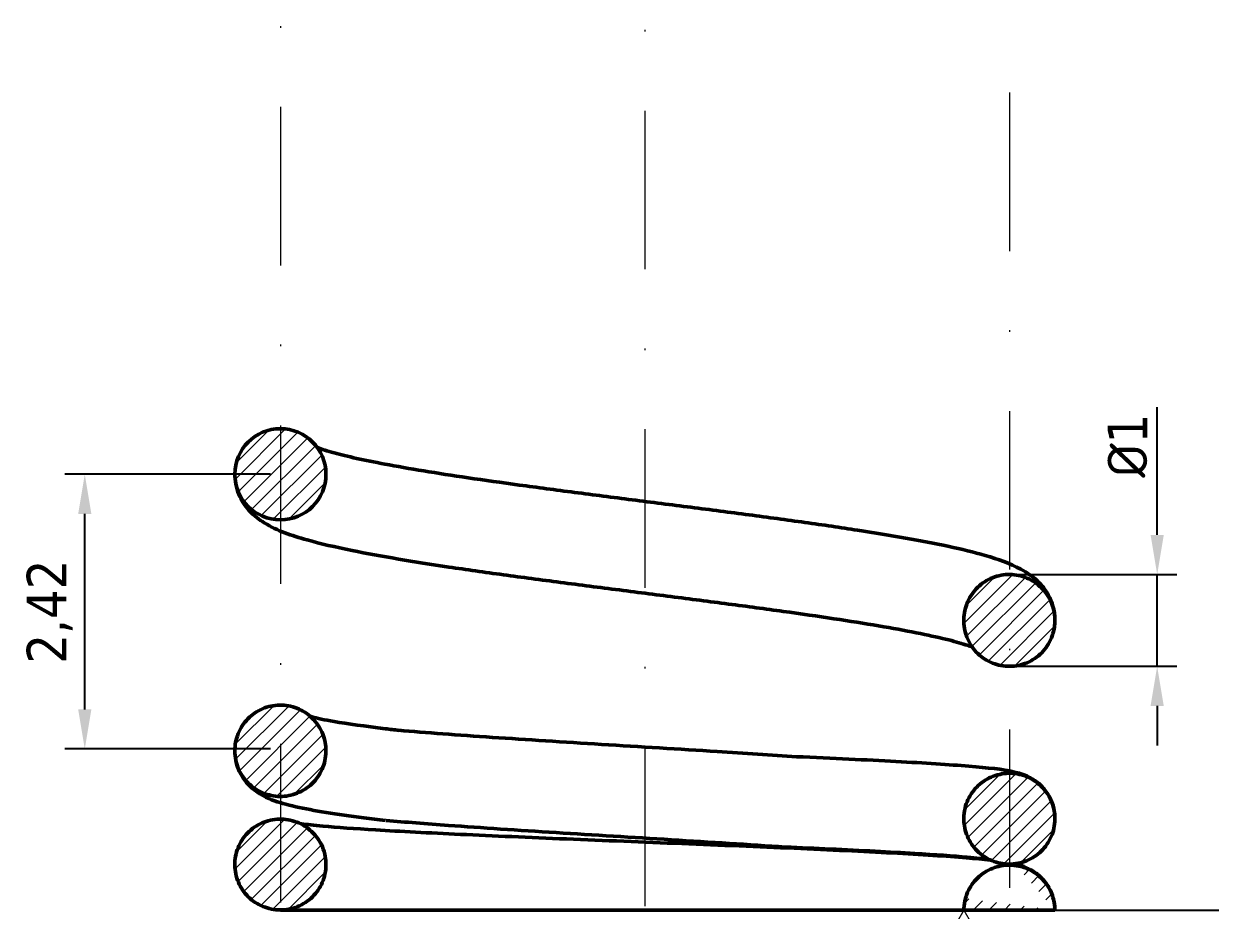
# Model space of a CAD drawing. Header units: millimetres. Extents: x 951 to 1161, y 216 to 513.
# Drawn here: x 993 to 1067.8, y 315 to 371 of the extents above; entities that cross this region are included whole.
import ezdxf

# ---------------------------------------------------------------- set-up
doc = ezdxf.new("R2010")
doc.units = ezdxf.units.MM
doc.header["$LTSCALE"] = 5
doc.linetypes.add('DASHDOT', pattern=[1, 0.5, -0.25, 0, -0.25])
doc.layers.get('Defpoints').update_dxf_attribs({"color": 252})
for name, color, linetype, lineweight in [('kontury', 7, 'Continuous', 50), ('kreskowanie', 5, 'Continuous', 13), ('opis', 3, 'Continuous', 20), ('osie', 1, 'DASHDOT', 18), ('Visible (ISO)', 7, 'Continuous', 50), ('wymiary', 3, 'Continuous', 18)]:
    doc.layers.add(name, color=color, linetype=linetype, lineweight=lineweight)
doc.styles.get("Standard").update_dxf_attribs({"font": 'tahoma.ttf'})
doc.dimstyles.new('ISO-25', dxfattribs={"dimtxt": 2.5, "dimasz": 2.5, "dimexe": 1.25, "dimexo": 0.625, "dimtad": 1, "dimdec": 4, "dimlfac": 0.2, "dimzin": 12, "dimtxsty": 'Standard', "dimcen": 2.5, "dimadec": 3, "dimazin": 3, "dimtp": 0.2, "dimtm": 0.2, "dimtfac": 1, "dimtdec": 4, "dimtmove": 0, "dimatfit": 0, "dimfxl": 1.25, "dimarcsym": 0})
pattern_1 = [(45, (202.87074, 193.73684), (-0.4917167, 0.4917167), [])]

# ---------------------------------------------------------------- blocks, each defined once
blk = doc.blocks.new('*D16')
at = {"layer": 'Defpoints', "color": 0, "transparency": 16777216}
for p in [(1055.162, 417.56), (1136.165, 417.56), (1055.162, 315.029)]:
    blk.add_point(p, dxfattribs=at)
at = {"layer": 'wymiary', "color": 0, "lineweight": -2, "transparency": 16777216}
for p, q in [((1055.787, 417.56), (1137.415, 417.56)), ((1136.165, 317.529), (1136.165, 415.06)), ((1055.787, 315.029), (1137.415, 315.029))]:
    blk.add_line(p, q, dxfattribs=at)
at = {"layer": 'wymiary', "color": 0, "transparency": 16777216}
for points in [[(1135.749, 415.06), (1136.582, 415.06), (1136.165, 417.56)], [(1135.749, 317.529), (1136.582, 317.529), (1136.165, 315.029)]]:
    blk.add_solid(points, dxfattribs=at)
at = {"layer": 'wymiary', "color": 0, "transparency": 16777216, "insert": (1133.951, 366.294), "char_height": 2.5, "attachment_point": 5, "rotation": 90}
blk.add_mtext('{\\fTahoma|b0|i0|c238|p34;L\\H0.7x;\\S^ 0;\\H1.42857x; 38,92}', dxfattribs=at)
blk = doc.blocks.new('*D18')
at = {"layer": 'Defpoints', "color": 0, "transparency": 16777216}
for p in [(996.826, 342.534), (1009.168, 342.534), (1009.168, 325.196)]:
    blk.add_point(p, dxfattribs=at)
at = {"layer": 'wymiary', "color": 0, "lineweight": -2, "transparency": 16777216}
for p, q in [((1008.543, 342.534), (995.576, 342.534)), ((996.826, 327.696), (996.826, 340.034)), ((1008.543, 325.196), (995.576, 325.196))]:
    blk.add_line(p, q, dxfattribs=at)
at = {"layer": 'wymiary', "color": 0, "transparency": 16777216}
for points in [[(996.409, 340.034), (997.242, 340.034), (996.826, 342.534)], [(996.409, 327.696), (997.242, 327.696), (996.826, 325.196)]]:
    blk.add_solid(points, dxfattribs=at)
at = {"layer": 'wymiary', "color": 0, "transparency": 16777216, "insert": (994.614, 333.865), "char_height": 2.5, "attachment_point": 5, "rotation": 90}
blk.add_mtext('{\\fTahoma|b0|i0|c238|p34;2,42}', dxfattribs=at)
blk = doc.blocks.new('*D21')
at = {"layer": 'Defpoints', "color": 0, "transparency": 16777216}
for p in [(1055.162, 336.207), (1055.162, 330.411), (1064.488, 330.411)]:
    blk.add_point(p, dxfattribs=at)
at = {"layer": 'wymiary', "color": 0, "lineweight": -2, "transparency": 16777216}
for p, q in [((1064.488, 338.707), (1064.488, 346.761)), ((1055.787, 336.207), (1065.738, 336.207)), ((1064.488, 330.411), (1064.488, 336.207)), ((1055.787, 330.411), (1065.738, 330.411)), ((1064.488, 327.911), (1064.488, 325.411))]:
    blk.add_line(p, q, dxfattribs=at)
at = {"layer": 'wymiary', "color": 0, "transparency": 16777216}
for points in [[(1064.071, 338.707), (1064.905, 338.707), (1064.488, 336.207)], [(1064.071, 327.911), (1064.905, 327.911), (1064.488, 330.411)]]:
    blk.add_solid(points, dxfattribs=at)
at = {"layer": 'wymiary', "color": 0, "transparency": 16777216, "insert": (1062.609, 344.337), "char_height": 2.5, "attachment_point": 5, "rotation": 90}
blk.add_mtext('{\\fISOCPEUR|b0|i0|c238|p34;%%C\\fTahoma|b0|i0|c238|p34;1}', dxfattribs=at)
blk = doc.blocks.new('*D22')
at = {"layer": 'Defpoints', "color": 0, "transparency": 16777216}
for p in [(1089.984, 360.613), (1124.005, 360.613), (1055.162, 315.029)]:
    blk.add_point(p, dxfattribs=at)
at = {"layer": 'wymiary', "color": 0, "lineweight": -2, "transparency": 16777216}
for p, q in [((1090.609, 360.613), (1125.255, 360.613)), ((1124.005, 317.529), (1124.005, 358.113)), ((1055.787, 315.029), (1125.255, 315.029))]:
    blk.add_line(p, q, dxfattribs=at)
at = {"layer": 'wymiary', "color": 0, "transparency": 16777216}
for points in [[(1123.589, 358.113), (1124.422, 358.113), (1124.005, 360.613)], [(1123.589, 317.529), (1124.422, 317.529), (1124.005, 315.029)]]:
    blk.add_solid(points, dxfattribs=at)
at = {"layer": 'wymiary', "color": 0, "transparency": 16777216, "insert": (1121.794, 337.821), "char_height": 2.5, "attachment_point": 5, "rotation": 90}
blk.add_mtext('{\\fTahoma|b0|i0|c238|p34;L\\H0.7x;\\S^ p;\\H1.42857x; 13,92}', dxfattribs=at)
blk = doc.blocks.new('*D23')
at = {"layer": 'Defpoints', "color": 0, "transparency": 16777216}
for p in [(1095.711, 343.28), (1107.67, 343.28), (1055.162, 315.029)]:
    blk.add_point(p, dxfattribs=at)
at = {"layer": 'wymiary', "color": 0, "lineweight": -2, "transparency": 16777216}
for p, q in [((1096.336, 343.28), (1108.92, 343.28)), ((1107.67, 317.529), (1107.67, 340.78)), ((1055.787, 315.029), (1108.92, 315.029))]:
    blk.add_line(p, q, dxfattribs=at)
at = {"layer": 'wymiary', "color": 0, "transparency": 16777216}
for points in [[(1107.254, 340.78), (1108.087, 340.78), (1107.67, 343.28)], [(1107.254, 317.529), (1108.087, 317.529), (1107.67, 315.029)]]:
    blk.add_solid(points, dxfattribs=at)
at = {"layer": 'wymiary', "color": 0, "transparency": 16777216, "insert": (1105.456, 329.155), "char_height": 2.5, "attachment_point": 5, "rotation": 90}
blk.add_mtext('{\\fTahoma|b0|i0|c238|p34;L\\H0.7x;\\S^ k;\\H1.42857x; \\H1x;8,92}', dxfattribs=at)

msp = doc.modelspace()

# ---------------------------------------------------------------- hatches: boundary and pattern name
at = {"layer": 'kreskowanie'}
h = msp.add_hatch(dxfattribs=at)
h.set_pattern_fill('ANSI31', color=256, scale=0.219021)
h.set_pattern_definition(pattern_1)
h.paths.add_polyline_path([(1006.29286, 325.08085, 1), (1012.04216, 325.08085, 1)])
h.paths.add_polyline_path([(1012.04167, 317.90042, 1), (1006.29236, 317.90042, 1)])
h.paths.add_polyline_path([(1006.29335, 342.53376, 1), (1012.04266, 342.53376, 1)])
h.paths.add_polyline_path([(1058.03553, 333.30899, 1), (1052.28622, 333.30899, 1)])
h.paths.add_polyline_path([(1052.28721, 320.79369, 1), (1058.03652, 320.79369, 1)])
h = msp.add_hatch(dxfattribs=at)
h.set_pattern_fill('ANSI31', color=256, scale=0.219021)
h.set_pattern_definition(pattern_1)
edge = h.paths.add_edge_path()
edge.add_spline(control_points=[(1058.0361, 315.02865), (1058.03472, 315.1589), (1058.02443, 315.28918), (1057.9504, 315.78735), (1057.82402, 316.14183), (1057.44201, 316.78324), (1057.18978, 317.06381), (1056.59116, 317.51316), (1056.25027, 317.67732), (1055.52426, 317.86595), (1055.14597, 317.88842), (1054.4025, 317.78722), (1054.0443, 317.66464), (1053.3962, 317.28976), (1053.11218, 317.04141), (1052.6562, 316.45089), (1052.48819, 316.11468), (1052.38937, 315.75569)], knot_values=[-0.15058171, -0.15058171, -0.15058171, -0.15058171, -0.14341382, -0.14341382, -0.12298764, -0.12298764, -0.10251163, -0.10251163, -0.08198006, -0.08198006, -0.06141785, -0.06141785, -0.04087537, -0.04087537, -0.02040069, -0.02040069, 0, 0, 0, 0], degree=3, periodic=0)
edge.add_spline(control_points=[(1058.03618, 315.02865), (1058.03505, 315.14442), (1058.02693, 315.26031), (1057.97189, 315.68162), (1057.88072, 315.98398), (1057.63042, 316.5041), (1057.47603, 316.73206), (1057.11073, 317.14581), (1056.89057, 317.32478), (1056.56276, 317.53819), (1056.44148, 317.60379), (1055.9632, 317.83386), (1055.71644, 317.8959), (1055.48807, 317.94612)], knot_values=[1.28199528, 1.28199528, 1.28199528, 1.28199528, 1.28865374, 1.28865374, 1.30646737, 1.30646737, 1.32260293, 1.32260293, 1.34106285, 1.34106285, 1.35289823, 1.35289823, 1.3928339, 1.3928339, 1.3928339, 1.3928339], degree=3, periodic=0)
edge.add_spline(control_points=[(1052.38937, 315.75569), (1052.48819, 316.11468), (1052.6562, 316.45089), (1053.11218, 317.04141), (1053.3962, 317.28976), (1054.0443, 317.66464), (1054.4025, 317.78722), (1055.14597, 317.88842), (1055.52426, 317.86595), (1056.25027, 317.67732), (1056.59116, 317.51316), (1057.18978, 317.06381), (1057.44201, 316.78324), (1057.82402, 316.14183), (1057.9504, 315.78735), (1058.02443, 315.28918), (1058.03472, 315.1589), (1058.0361, 315.02865)], knot_values=[-0.15058171, -0.15058171, -0.15058171, -0.15058171, -0.13018102, -0.13018102, -0.10970633, -0.10970633, -0.08916386, -0.08916386, -0.06860165, -0.06860165, -0.04807008, -0.04807008, -0.02759407, -0.02759407, -0.00716789, -0.00716789, 0, 0, 0, 0], degree=3, periodic=0)
edge.add_spline(control_points=[(1058.03618, 315.02865), (1058.03505, 315.14442), (1058.02693, 315.26031), (1057.97189, 315.68162), (1057.88072, 315.98398), (1057.63042, 316.5041), (1057.47603, 316.73206), (1057.11073, 317.14581), (1056.89057, 317.32478), (1056.56276, 317.53819), (1056.44148, 317.60379), (1055.9632, 317.83386), (1055.71644, 317.8959), (1055.48807, 317.94612)], knot_values=[1.28199528, 1.28199528, 1.28199528, 1.28199528, 1.28865374, 1.28865374, 1.30646737, 1.30646737, 1.32260293, 1.32260293, 1.34106285, 1.34106285, 1.35289823, 1.35289823, 1.3928339, 1.3928339, 1.3928339, 1.3928339], degree=3, periodic=0)
edge.add_spline(control_points=[(1052.38937, 315.75569), (1052.48819, 316.11468), (1052.6562, 316.45089), (1053.11218, 317.04141), (1053.3962, 317.28976), (1054.0443, 317.66464), (1054.4025, 317.78722), (1055.14597, 317.88842), (1055.52426, 317.86595), (1056.25027, 317.67732), (1056.59116, 317.51316), (1057.18978, 317.06381), (1057.44201, 316.78324), (1057.82402, 316.14183), (1057.9504, 315.78735), (1058.02443, 315.28918), (1058.03472, 315.1589), (1058.0361, 315.02865)], knot_values=[-0.15058171, -0.15058171, -0.15058171, -0.15058171, -0.13018102, -0.13018102, -0.10970633, -0.10970633, -0.08916386, -0.08916386, -0.06860165, -0.06860165, -0.04807008, -0.04807008, -0.02759407, -0.02759407, -0.00716789, -0.00716789, 0, 0, 0, 0], degree=3, periodic=0)
edge.add_spline(control_points=[(1058.03618, 315.02865), (1058.03505, 315.14442), (1058.02693, 315.26031), (1057.97189, 315.68162), (1057.88072, 315.98398), (1057.63042, 316.5041), (1057.47603, 316.73206), (1057.11073, 317.14581), (1056.89057, 317.32478), (1056.56276, 317.53819), (1056.44148, 317.60379), (1055.9632, 317.83386), (1055.71644, 317.8959), (1055.48807, 317.94612)], knot_values=[1.28199528, 1.28199528, 1.28199528, 1.28199528, 1.28865374, 1.28865374, 1.30646737, 1.30646737, 1.32260293, 1.32260293, 1.34106285, 1.34106285, 1.35289823, 1.35289823, 1.3928339, 1.3928339, 1.3928339, 1.3928339], degree=3, periodic=0)
edge.add_spline(control_points=[(1058.0361, 315.02865), (1058.03472, 315.1589), (1058.02443, 315.28918), (1057.9504, 315.78735), (1057.82402, 316.14183), (1057.44201, 316.78324), (1057.18978, 317.06381), (1056.59116, 317.51316), (1056.25027, 317.67732), (1055.52426, 317.86595), (1055.14597, 317.88842), (1054.4025, 317.78722), (1054.0443, 317.66464), (1053.3962, 317.28976), (1053.11218, 317.04141), (1052.6562, 316.45089), (1052.48819, 316.11468), (1052.38937, 315.75569)], knot_values=[-0.15058171, -0.15058171, -0.15058171, -0.15058171, -0.14341382, -0.14341382, -0.12298764, -0.12298764, -0.10251163, -0.10251163, -0.08198006, -0.08198006, -0.06141785, -0.06141785, -0.04087537, -0.04087537, -0.02040069, -0.02040069, 0, 0, 0, 0], degree=3, periodic=0)
edge.add_spline(control_points=[(1052.38937, 315.75569), (1052.33349, 315.55266), (1052.30022, 315.34408), (1052.28851, 315.09872), (1052.28749, 315.06368), (1052.28711, 315.02865)], knot_values=[0, 0, 0, 0, 0.01153755, 0.01153755, 0.01345878, 0.01345878, 0.01345878, 0.01345878], degree=3, periodic=0)
edge.add_line((1052.28711, 315.02865), (1058.0361, 315.02865))

# ---------------------------------------------------------------- linework, layer by layer
at = {"layer": 'kontury'}
msp.add_circle((1009.168, 342.53376), 2.87465, dxfattribs=at)
at = {"layer": 'opis'}
for q in [(1047.54521, 306.81535), (1054.50007, 311.19578)]:
    msp.add_line((1052.28716, 315.02865), q, dxfattribs=at)
at = {"layer": 'osie', "ltscale": 4}
for p, q in [((1055.16199, 426.92418), (1055.16199, 313.41628)), ((1009.16785, 426.01477), (1009.16785, 313.41628)), ((1032.16432, 425.77341), (1032.16432, 313.41628))]:
    msp.add_line(p, q, dxfattribs=at)
at = {"layer": 'Visible (ISO)'}
for p, q in [((1009.16785, 315.02865), (1058.0361, 315.02865)), ((1052.27747, 315.02865), (1052.28716, 315.02865)), ((1058.0361, 315.02865), (1058.03618, 315.02865))]:
    msp.add_line(p, q, dxfattribs=at)
for points, knots in [([(1011.51007, 344.21538), (1011.75508, 344.12253), (1012.11741, 344.00369), (1013.3719, 343.65975), (1014.46142, 343.41812), (1017.2598, 342.89061), (1019.044, 342.60143), (1022.04393, 342.1589), (1023.12532, 342.00637), (1025.37236, 341.69915), (1026.53875, 341.54445), (1028.92369, 341.23353), (1030.14253, 341.07732), (1032.59983, 340.76365), (1033.83833, 340.6062), (1036.30279, 340.2901), (1037.52861, 340.13144), (1039.93684, 339.81268), (1041.11891, 339.65257), (1043.41133, 339.33028), (1044.52097, 339.1681), (1046.64467, 338.84021), (1047.65716, 338.67452), (1049.57089, 338.33612), (1050.4684, 338.16345), (1052.15602, 337.80058), (1052.93548, 337.61076), (1054.47096, 337.16446), (1055.1786, 336.92284), (1056.27585, 336.32861), (1056.68162, 336.08184), (1057.29242, 335.41814), (1057.47081, 335.18771), (1057.85228, 334.48892), (1058.02669, 333.9423), (1058.03652, 333.33019), (1058.03646, 333.29206), (1058.03573, 333.25396)], [38.01974419, 38.01974419, 38.01974419, 38.01974419, 38.16328348, 38.16328348, 38.42236995, 38.42236995, 38.72323905, 38.72323905, 38.88071701, 38.88071701, 39.03979928, 39.03979928, 39.19997641, 39.19997641, 39.36101726, 39.36101726, 39.52287628, 39.52287628, 39.68568183, 39.68568183, 39.84980743, 39.84980743, 40.0161042, 40.0161042, 40.18660935, 40.18660935, 40.3672186, 40.3672186, 40.58363188, 40.58363188, 40.70366655, 40.70366655, 40.75161069, 40.75161069, 40.8192134, 40.8192134, 40.82370122, 40.82370122, 40.82370122, 40.82370122]), ([(1006.29315, 342.58879), (1006.28421, 342.12212), (1006.38441, 341.65776), (1006.7175, 340.84901), (1006.95206, 340.52321), (1007.51774, 339.89244), (1007.8433, 339.66181), (1009.01243, 338.9399), (1009.83351, 338.67792), (1011.68774, 338.15369), (1012.6335, 337.93435), (1014.59189, 337.53692), (1015.567, 337.35882), (1017.61591, 337.01302), (1018.68296, 336.8453), (1020.90157, 336.5144), (1022.0509, 336.35121), (1024.41004, 336.02732), (1025.61899, 335.86662), (1028.06887, 335.54682), (1029.30948, 335.38773), (1031.79179, 335.07081), (1033.03343, 334.91298), (1035.48584, 334.59853), (1036.69671, 334.4419), (1039.05547, 334.13006), (1040.20365, 333.97484), (1042.40535, 333.66635), (1043.45954, 333.51306), (1045.44241, 333.20956), (1046.37249, 333.05931), (1048.07699, 332.76422), (1048.85438, 332.61927), (1050.22347, 332.33973), (1050.82163, 332.2048), (1051.80315, 331.95608), (1052.20057, 331.84094), (1052.62507, 331.6993), (1052.72964, 331.66162), (1052.8187, 331.62753)], [37.6772241, 37.6772241, 37.6772241, 37.6772241, 37.7321946, 37.7321946, 37.79424505, 37.79424505, 37.88762051, 37.88762051, 38.14745832, 38.14745832, 38.3589026, 38.3589026, 38.53584988, 38.53584988, 38.70472111, 38.70472111, 38.87016916, 38.87016916, 39.03378685, 39.03378685, 39.19623995, 39.19623995, 39.3578081, 39.3578081, 39.51855675, 39.51855675, 39.67837782, 39.67837782, 39.83694899, 39.83694899, 39.99359031, 39.99359031, 40.14692052, 40.14692052, 40.29408444, 40.29408444, 40.42923813, 40.42923813, 40.48120215, 40.48120215, 40.48120215, 40.48120215]), ([(1058.03626, 333.30982), (1058.03626, 333.38357), (1058.03346, 333.45736), (1058.01157, 333.7451), (1057.97168, 333.95678), (1057.79857, 334.52287), (1057.61915, 334.85884), (1057.14343, 335.44073), (1056.85247, 335.68186), (1056.19652, 336.03775), (1055.83831, 336.14988), (1055.09935, 336.23038), (1054.72594, 336.19813), (1054.01009, 335.9916), (1053.67508, 335.81858), (1053.08679, 335.35132), (1052.84029, 335.0605), (1052.47091, 334.39819), (1052.35253, 334.03236), (1052.2625, 333.2766), (1052.29153, 332.89346), (1052.4938, 332.16351), (1052.66397, 331.82295), (1053.1231, 331.22938), (1053.40655, 330.98117), (1054.05152, 330.60837), (1054.40627, 330.48693), (1055.14355, 330.38691), (1055.51872, 330.40966), (1056.2419, 330.5984), (1056.5825, 330.76346), (1057.1836, 331.21644), (1057.43766, 331.50083), (1057.82345, 332.15229), (1057.95098, 332.51356), (1058.00574, 332.889), (1058.02607, 333.02844), (1058.03626, 333.16909), (1058.03626, 333.30982)], [-0.324535009, -0.324535009, -0.324535009, -0.324535009, -0.320488459, -0.320488459, -0.308723951, -0.308723951, -0.288054276, -0.288054276, -0.26753994, -0.26753994, -0.247156819, -0.247156819, -0.226800647, -0.226800647, -0.206323937, -0.206323937, -0.18563074, -0.18563074, -0.164772405, -0.164772405, -0.143931683, -0.143931683, -0.123271605, -0.123271605, -0.102812161, -0.102812161, -0.082445922, -0.082445922, -0.062033639, -0.062033639, -0.041484678, -0.041484678, -0.020787829, -0.020787829, 0, 0, 0, 0.0077207, 0.0077207, 0.0077207, 0.0077207]), ([(1012.04194, 325.08151), (1012.04194, 325.4362), (1011.97667, 325.78812), (1011.84915, 326.11946), (1011.773, 326.31732), (1011.67528, 326.50619), (1011.44018, 326.85904), (1011.30352, 327.02196), (1010.88001, 327.42636), (1010.56214, 327.6292), (1009.86645, 327.90162), (1009.49539, 327.96854), (1008.74773, 327.95631), (1008.37841, 327.87702), (1007.69009, 327.58093), (1007.37787, 327.36667), (1006.85267, 326.83002), (1006.64489, 326.51258), (1006.36263, 325.81577), (1006.29091, 325.44298), (1006.29438, 324.69133), (1006.36941, 324.31956), (1006.65738, 323.62651), (1006.86732, 323.31167), (1007.39538, 322.78085), (1007.70822, 322.56967), (1008.39673, 322.27931), (1008.76569, 322.20273), (1009.51253, 322.19527), (1009.88316, 322.26457), (1010.57811, 322.54178), (1010.89552, 322.74738), (1011.43464, 323.26965), (1011.6508, 323.58165), (1011.95157, 324.27139), (1012.03314, 324.64269), (1012.04172, 325.03991), (1012.04194, 325.06071), (1012.04194, 325.08151)], [-0.019451818, -0.019451818, -0.019451818, -0.019451818, 0, 0, 0, 0.011615652, 0.011615652, 0.023230975, 0.023230975, 0.043699604, 0.043699604, 0.064167619, 0.064167619, 0.084671223, 0.084671223, 0.105222979, 0.105222979, 0.125812206, 0.125812206, 0.146412892, 0.146412892, 0.166994245, 0.166994245, 0.187531783, 0.187531783, 0.208018682, 0.208018682, 0.228474385, 0.228474385, 0.248942803, 0.248942803, 0.269470527, 0.269470527, 0.290069406, 0.290069406, 0.310697267, 0.310697267, 0.311837616, 0.311837616, 0.311837616, 0.311837616]), ([(1011.07813, 327.23486), (1011.1008, 327.22881), (1011.12441, 327.22264), (1011.47416, 327.1334), (1011.9593, 327.03252), (1013.41163, 326.78256), (1014.51822, 326.62652), (1016.06769, 326.43779), (1016.35098, 326.40423), (1016.64196, 326.37064)], [0.15342593, 0.15342593, 0.15342593, 0.15342593, 0.158798515, 0.158798515, 0.23018272, 0.23018272, 0.333513677, 0.333513677, 0.35579517, 0.35579517, 0.35579517, 0.35579517]), ([(1016.62151, 326.373), (1018.35308, 326.22606), (1020.37974, 326.07646), (1024.70812, 325.7811), (1027.06297, 325.63154), (1031.84803, 325.33387), (1034.33804, 325.18201), (1038.4432, 324.92396), (1040.13502, 324.81518), (1041.73525, 324.70703)], [0.000520877, 0.000520877, 0.000520877, 0.000520877, 0.132066326, 0.132066326, 0.263463062, 0.263463062, 0.3968611, 0.3968611, 0.492995223, 0.492995223, 0.492995223, 0.492995223]), ([(1015.80086, 320.68576), (1013.90702, 320.90666), (1012.30093, 321.1296), (1010.39686, 321.48705), (1009.83672, 321.61111), (1008.8427, 321.90132), (1008.40495, 322.03965), (1007.56958, 322.55604), (1007.22024, 322.82315), (1006.7883, 323.39766), (1006.67098, 323.58902), (1006.41773, 324.13701), (1006.31606, 324.52999), (1006.29235, 325.00466), (1006.29152, 325.08472), (1006.29385, 325.1646)], [0, 0, 0, 0, 0.14389014, 0.14389014, 0.218061336, 0.218061336, 0.287815689, 0.287815689, 0.326188287, 0.326188287, 0.341984439, 0.341984439, 0.367658775, 0.367658775, 0.372845447, 0.372845447, 0.372845447, 0.372845447]), ([(1041.72978, 324.70727), (1044.01681, 324.60749), (1046.16146, 324.50637), (1049.82034, 324.30736), (1051.38452, 324.20733), (1053.85863, 324.00143), (1054.68273, 323.92768), (1055.73547, 323.68172), (1056.00969, 323.62444), (1056.64102, 323.29092), (1056.87658, 323.1385), (1057.2816, 322.76265), (1057.45698, 322.55542), (1057.75216, 322.07905), (1057.87193, 321.8021), (1058.01985, 321.225), (1058.04929, 320.91855), (1058.03089, 320.61877)], [0, 0, 0, 0, 0.137459044, 0.137459044, 0.273177644, 0.273177644, 0.412909569, 0.412909569, 0.456942986, 0.456942986, 0.476969623, 0.476969623, 0.49326056, 0.49326056, 0.510435454, 0.510435454, 0.527701184, 0.527701184, 0.527701184, 0.527701184]), ([(1052.28694, 320.79338), (1052.28694, 320.64572), (1052.29839, 320.49819), (1052.37883, 319.984), (1052.50788, 319.63076), (1052.89486, 318.99221), (1053.14952, 318.71337), (1053.75222, 318.26819), (1054.0948, 318.10643), (1054.82273, 317.92323), (1055.20125, 317.90358), (1055.9437, 318.01038), (1056.30067, 318.13556), (1056.94551, 318.51524), (1057.22745, 318.76576), (1057.67879, 319.36015), (1057.84413, 319.6981), (1058.0358, 320.41811), (1058.06041, 320.79317), (1057.96439, 321.53201), (1057.84458, 321.88862), (1057.47458, 322.53669), (1057.22769, 322.82172), (1056.63774, 323.28187), (1056.3001, 323.45226), (1055.57789, 323.65432), (1055.20009, 323.68383), (1054.45471, 323.59647), (1054.09412, 323.48049), (1053.43878, 323.11741), (1053.14999, 322.8741), (1052.68299, 322.29155), (1052.5088, 321.95822), (1052.40347, 321.60084), (1052.34396, 321.3989), (1052.30694, 321.19103), (1052.28899, 320.91848), (1052.28694, 320.85592), (1052.28694, 320.79338)], [-0.315376193, -0.315376193, -0.315376193, -0.315376193, -0.307275326, -0.307275326, -0.286861472, -0.286861472, -0.266367705, -0.266367705, -0.245811767, -0.245811767, -0.225246449, -0.225246449, -0.204719388, -0.204719388, -0.184250429, -0.184250429, -0.163829812, -0.163829812, -0.143428065, -0.143428065, -0.123008822, -0.123008822, -0.10254246, -0.10254246, -0.082019029, -0.082019029, -0.061457873, -0.061457873, -0.040905599, -0.040905599, -0.020413669, -0.020413669, 0, 0, 0, 0.011534279, 0.011534279, 0.014965132, 0.014965132, 0.014965132, 0.014965132]), ([(1012.04194, 317.90073), (1012.04194, 318.07026), (1012.02684, 318.23986), (1011.99661, 318.4075), (1011.95914, 318.61528), (1011.89875, 318.81826), (1011.73435, 319.20733), (1011.63083, 319.3922), (1011.29005, 319.86865), (1011.01454, 320.12766), (1010.37913, 320.52598), (1010.02508, 320.66125), (1009.28533, 320.78845), (1008.90659, 320.77925), (1008.1749, 320.61639), (1007.82879, 320.46459), (1007.21516, 320.03741), (1006.95326, 319.76644), (1006.54852, 319.13992), (1006.40934, 318.79054), (1006.2728, 318.05817), (1006.27671, 317.68227), (1006.42854, 316.95254), (1006.57517, 316.60584), (1006.99363, 315.98726), (1007.26172, 315.72157), (1007.88548, 315.30729), (1008.23537, 315.16298), (1008.97118, 315.01644), (1009.35015, 315.01577), (1010.08644, 315.15955), (1010.43687, 315.30246), (1011.06205, 315.71377), (1011.33117, 315.97787), (1011.75226, 316.59331), (1011.90059, 316.93848), (1012.0208, 317.49955), (1012.04194, 317.7001), (1012.04194, 317.90073)], [-0.009333064, -0.009333064, -0.009333064, -0.009333064, 0, 0, 0, 0.011568051, 0.011568051, 0.023141544, 0.023141544, 0.043662155, 0.043662155, 0.06422713, 0.06422713, 0.084783402, 0.084783402, 0.105292783, 0.105292783, 0.125745695, 0.125745695, 0.146158595, 0.146158595, 0.166563548, 0.166563548, 0.186995903, 0.186995903, 0.207480548, 0.207480548, 0.228019062, 0.228019062, 0.248581908, 0.248581908, 0.269116787, 0.269116787, 0.289579451, 0.289579451, 0.30997221, 0.30997221, 0.321017618, 0.321017618, 0.321017618, 0.321017618]), ([(1010.41279, 320.48327), (1010.44168, 320.47883), (1010.47257, 320.47424), (1010.8113, 320.42605), (1011.2801, 320.37393), (1012.72492, 320.24461), (1013.86058, 320.16402), (1016.71942, 319.99193), (1018.54388, 319.89814), (1022.59075, 319.70922), (1024.87604, 319.61172), (1029.58658, 319.41804), (1032.07156, 319.31939), (1036.92, 319.12403), (1039.3427, 319.02483), (1043.82496, 318.82831), (1045.93767, 318.72854), (1049.60523, 318.53003), (1051.19755, 318.42915), (1053.02585, 318.27957), (1053.5224, 318.2367), (1053.96495, 318.18808)], [0.14827481, 0.14827481, 0.14827481, 0.14827481, 0.15617914, 0.15617914, 0.23030157, 0.23030157, 0.34033576, 0.34033576, 0.46724306, 0.46724306, 0.59889184, 0.59889184, 0.73205407, 0.73205407, 0.8659806, 0.8659806, 1.00059523, 1.00059523, 1.13637073, 1.13637073, 1.19960353, 1.19960353, 1.19960353, 1.19960353]), ([(1041.01264, 319.00559), (1038.74913, 319.1575), (1036.29516, 319.31152), (1031.41721, 319.61352), (1028.93311, 319.76541), (1024.18701, 320.06675), (1021.86875, 320.22), (1018.3691, 320.47453), (1017.04076, 320.57815), (1015.84166, 320.68162)], [0, 0, 0, 0, 0.135213271, 0.135213271, 0.268642211, 0.268642211, 0.403240534, 0.403240534, 0.494639411, 0.494639411, 0.494639411, 0.494639411]), ([(1053.92226, 318.208), (1053.89497, 318.21217), (1053.86588, 318.21648), (1053.53282, 318.26374), (1053.0686, 318.31521), (1051.63473, 318.44312), (1050.50514, 318.52295), (1047.65755, 318.69351), (1045.8378, 318.78652), (1042.94732, 318.9206), (1041.99875, 318.96284), (1041.02353, 319.00499)], [0.148206788, 0.148206788, 0.148206788, 0.148206788, 0.155692316, 0.155692316, 0.229515534, 0.229515534, 0.339390324, 0.339390324, 0.466264592, 0.466264592, 0.524375587, 0.524375587, 0.524375587, 0.524375587]), ([(1058.0361, 315.02865), (1058.03472, 315.1589), (1058.02443, 315.28918), (1057.9504, 315.78735), (1057.82402, 316.14183), (1057.44201, 316.78324), (1057.18978, 317.06381), (1056.59116, 317.51316), (1056.25027, 317.67732), (1055.52426, 317.86595), (1055.14597, 317.88842), (1054.4025, 317.78722), (1054.0443, 317.66464), (1053.3962, 317.28976), (1053.11218, 317.04141), (1052.6562, 316.45089), (1052.48819, 316.11468), (1052.38937, 315.75569), (1052.33349, 315.55266), (1052.30022, 315.34408), (1052.28851, 315.09872), (1052.28749, 315.06368), (1052.28711, 315.02865)], [-0.150581709, -0.150581709, -0.150581709, -0.150581709, -0.14341382, -0.14341382, -0.122987636, -0.122987636, -0.102511629, -0.102511629, -0.081980058, -0.081980058, -0.061417849, -0.061417849, -0.040875375, -0.040875375, -0.020400692, -0.020400692, 0, 0, 0, 0.011537548, 0.011537548, 0.013458777, 0.013458777, 0.013458777, 0.013458777]), ([(1055.48807, 317.94612), (1055.71644, 317.8959), (1055.9632, 317.83386), (1056.44148, 317.60379), (1056.56276, 317.53819), (1056.89057, 317.32478), (1057.11073, 317.14581), (1057.47603, 316.73206), (1057.63042, 316.5041), (1057.88072, 315.98398), (1057.97189, 315.68162), (1058.02693, 315.26031), (1058.03505, 315.14442), (1058.03618, 315.02865)], [1.28199528, 1.28199528, 1.28199528, 1.28199528, 1.321930941, 1.321930941, 1.333766321, 1.333766321, 1.352226241, 1.352226241, 1.368361801, 1.368361801, 1.386175433, 1.386175433, 1.392833896, 1.392833896, 1.392833896, 1.392833896])]:
    msp.add_open_spline(points, degree=3, knots=knots, dxfattribs=at)

# ---------------------------------------------------------------- dimensions: what is measured, and where the dimension line sits
at = {"layer": 'wymiary'}
for base, p1, p2, text, picture, middle in [((1136.16529, 417.56012), (1055.16199, 315.02865), (1055.16199, 417.56012), '{\\fTahoma|b0|i0|c238|p34;L\\H0.7x;\\S^ 0;\\H1.42857x; 38,92}', '*D16', (1136.16529, 366.29438)), ((1064.48794, 330.4111), (1055.16199, 336.20694), (1055.16199, 330.4111), '{\\fISOCPEUR|b0|i0|c238|p34;%%C\\fTahoma|b0|i0|c238|p34;1}', '*D21', (1064.48794, 344.33722))]:
    dim = msp.add_linear_dim(base=base, p1=p1, p2=p2, angle=90, text=text, dimstyle='ISO-25', dxfattribs=at)
    dim.commit()
    dim.dimension.update_dxf_attribs({"geometry": picture, "text_midpoint": middle, "dimtype": 160})
for base, p1, p2, text, picture, middle in [((1124.00521, 360.61342), (1055.16199, 315.02865), (1089.98382, 360.61342), '{\\fTahoma|b0|i0|c238|p34;L\\H0.7x;\\S^ p;\\H1.42857x; 13,92}', '*D22', (1121.79358, 337.82103)), ((1107.67048, 343.28036), (1055.16199, 315.02865), (1095.71104, 343.28036), '{\\fTahoma|b0|i0|c238|p34;L\\H0.7x;\\S^ k;\\H1.42857x; \\H1x;8,92}', '*D23', (1105.45633, 329.1545)), ((996.82582, 342.53376), (1009.16785, 325.19625), (1009.168, 342.53376), '{\\fTahoma|b0|i0|c238|p34;2,42}', '*D18', (994.61419, 333.865))]:
    dim = msp.add_linear_dim(base=base, p1=p1, p2=p2, angle=90, text=text, dimstyle='ISO-25', dxfattribs=at)
    dim.commit()
    dim.dimension.update_dxf_attribs({"geometry": picture, "text_midpoint": middle})

doc.saveas('drawing.dxf')
